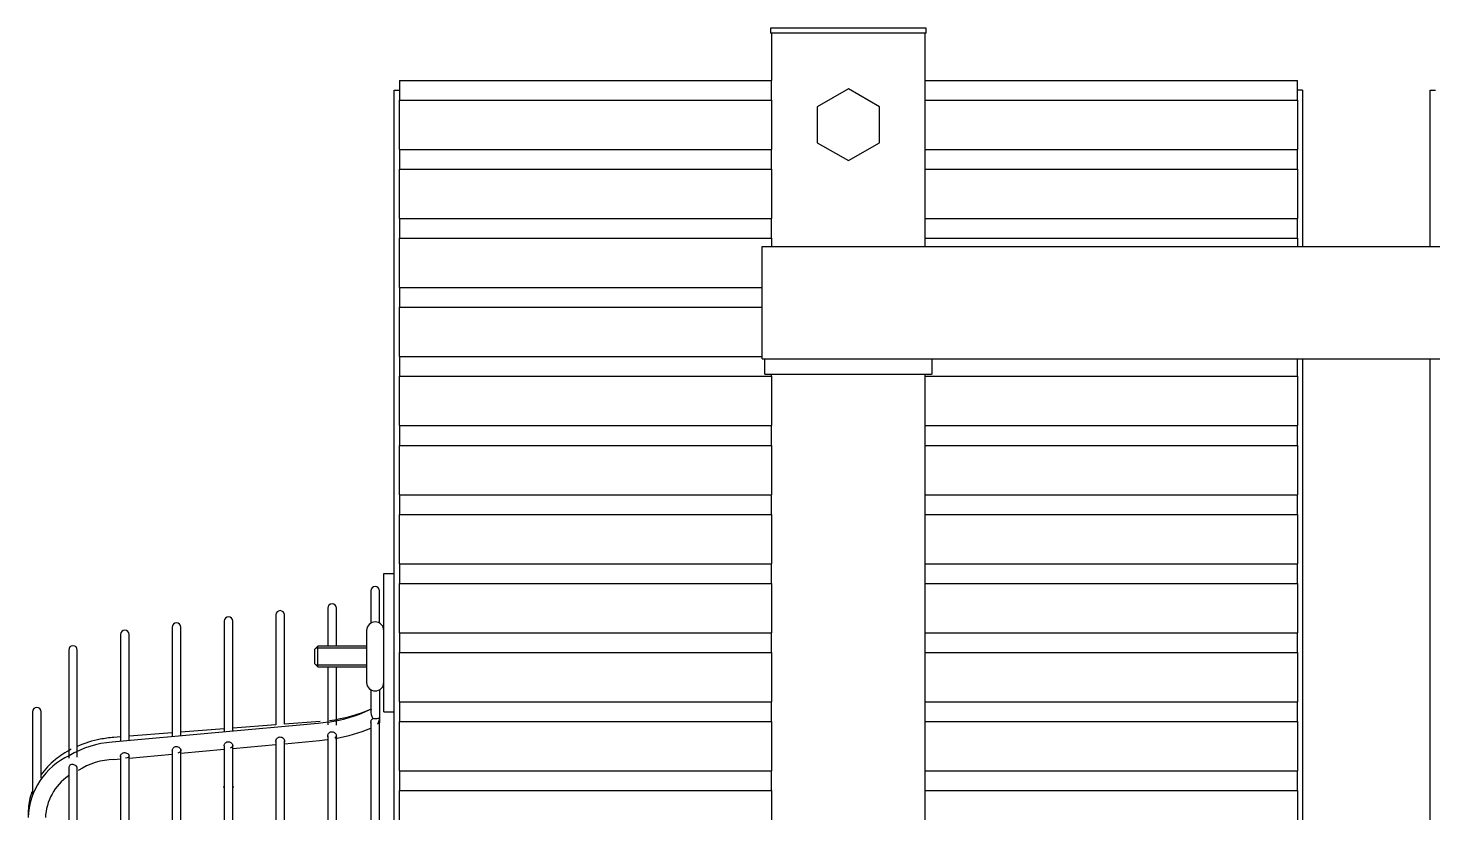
# Model space of a CAD drawing. Header units: millimetres. Extents: x 89978 to 501025, y -351975 to 835730.
# Drawn here: x 138128 to 138942, y -209447 to -208992 of the extents above; entities that cross this region are included whole.
import ezdxf

# ---------------------------------------------------------------- set-up
doc = ezdxf.new("R2010")
doc.units = ezdxf.units.MM
doc.header["$LTSCALE"] = 150
doc.layers.add('------00 Switch Gear_154kV', color=4, linetype='Continuous')

# ---------------------------------------------------------------- blocks, each defined once
blk = doc.blocks.new('X-1F-PLAN$0$top tr')
at = {"layer": '------00 Switch Gear_154kV', "linetype": 'Continuous'}
for p, q in [((322939.05, 112929.95), (322939.05, 111525.45)), ((323013.05, 111525.45), (323013.05, 112929.95)), ((323539.05, 112929.95), (323539.05, 111369.95)), ((323722.55, 112094.22), (323722.55, 111762.49)), ((323727.55, 111762.69), (323727.55, 112094.22)), ((323692.55, 112085.29), (323692.55, 111754.72)), ((323697.55, 111755.55), (323697.55, 112085.29)), ((323632.55, 112077.44), (323632.55, 111749.28)), ((323637.55, 111749.66), (323637.55, 112077.44)), ((323662.55, 112081.03), (323662.55, 111751.92)), ((323667.55, 111752.38), (323667.55, 112081.03)), ((323572.55, 112070.02), (323572.55, 111743.62)), ((323577.55, 111743.84), (323577.55, 112070.02)), ((323602.55, 112073.92), (323602.55, 111746.71)), ((323607.55, 111746.87), (323607.55, 112073.92)), ((323547.55, 112059.95), (323547.55, 111735.27)), ((323552.55, 111735.96), (323552.55, 112059.95)), ((323016.05, 111775.65), (323016.05, 111804.25)), ((323231.5, 111804.25), (323231.5, 111775.65)), ((323320.6, 111775.65), (323320.6, 111804.25)), ((323536.05, 111804.25), (323536.05, 111775.65)), ((323751.05, 111788.57), (323751.05, 111791.29)), ((323062.74, 111775.65), (323016.02, 111775.65)), ((323016.02, 111775.65), (323016.02, 111764.25)), ((323231.5, 111775.65), (323062.74, 111775.65)), ((323231.5, 111775.65), (323231.5, 111764.25)), ((323320.6, 111775.65), (323320.6, 111764.25)), ((323489.35, 111775.65), (323320.6, 111775.65)), ((323536.07, 111775.65), (323489.35, 111775.65)), ((323536.07, 111764.25), (323536.07, 111775.65)), ((323631.92, 111773.74), (323632.55, 111773.74)), ((323637.55, 111773.74), (323638.17, 111773.74)), ((323748.55, 111729.95), (323748.55, 111777.73)), ((323743.55, 111768.38), (323743.55, 111729.95)), ((323062.74, 111764.25), (323016.02, 111764.25)), ((323016.05, 111735.65), (323016.05, 111764.25)), ((323231.5, 111764.25), (323062.74, 111764.25)), ((323231.5, 111764.25), (323231.5, 111735.65)), ((323489.35, 111764.25), (323320.6, 111764.25)), ((323320.6, 111735.65), (323320.6, 111764.25)), ((323536.07, 111764.25), (323489.35, 111764.25)), ((323536.05, 111764.25), (323536.05, 111735.65)), ((323701.42, 111757.58), (323697.55, 111757.23)), ((323632.55, 111751.29), (323607.55, 111749)), ((323662.55, 111754.03), (323637.55, 111751.74)), ((323692.55, 111756.77), (323667.55, 111754.49)), ((323722.55, 111756.26), (323722.55, 111694.22)), ((323727.55, 111694.22), (323727.55, 111756.91)), ((323582.24, 111746.69), (323577.86, 111746.08)), ((323602.55, 111748.54), (323582.24, 111746.69)), ((323583.15, 111736.73), (323702.33, 111747.63)), ((323632.55, 111741.24), (323632.55, 111677.44)), ((323637.55, 111739.91), (323662.55, 111741.83)), ((323637.55, 111677.44), (323637.55, 111741.7)), ((323662.55, 111743.99), (323662.55, 111681.03)), ((323667.55, 111681.03), (323667.55, 111744.45)), ((323667.55, 111742.22), (323692.55, 111744.14)), ((323692.55, 111746.73), (323692.55, 111685.29)), ((323697.55, 111685.29), (323697.55, 111746.81)), ((323697.55, 111744.52), (323701.34, 111744.82)), ((323062.74, 111735.65), (323016.02, 111735.65)), ((323016.02, 111735.65), (323016.02, 111724.25)), ((323231.5, 111735.65), (323062.74, 111735.65)), ((323231.5, 111735.65), (323231.5, 111724.25)), ((323320.6, 111735.65), (323320.6, 111724.25)), ((323489.35, 111735.65), (323320.6, 111735.65)), ((323536.07, 111735.65), (323489.35, 111735.65)), ((323536.07, 111724.25), (323536.07, 111735.65)), ((323547.42, 111736.25), (323547.42, 111717.1)), ((323572.55, 111737.68), (323572.55, 111703.95)), ((323577.3, 111735.99), (323583.15, 111736.73)), ((323577.55, 111703.95), (323577.55, 111737.58)), ((323581.92, 111735.64), (323602.55, 111737.22)), ((323602.55, 111737.22), (323602.55, 111673.92)), ((323607.55, 111737.61), (323632.55, 111739.53)), ((323607.55, 111673.92), (323607.55, 111737.61)), ((323545.05, 111729.95), (323539.05, 111729.95)), ((323545.05, 111729.95), (323545.05, 111649.95)), ((323552.67, 111717.09), (323552.67, 111729.48)), ((323062.74, 111724.25), (323016.02, 111724.25)), ((323016.05, 111695.65), (323016.05, 111724.25)), ((323231.5, 111724.25), (323062.74, 111724.25)), ((323231.5, 111724.25), (323231.5, 111695.65)), ((323489.35, 111724.25), (323320.6, 111724.25)), ((323320.6, 111695.65), (323320.6, 111724.25)), ((323536.07, 111724.25), (323489.35, 111724.25)), ((323536.05, 111724.25), (323536.05, 111695.65)), ((323555.05, 111682.95), (323555.05, 111712.95)), ((323583.3, 111703.95), (323555.05, 111703.95)), ((323584.37, 111702.87), (323555.05, 111702.87)), ((323583.3, 111703.95), (323583.3, 111691.95)), ((323585.05, 111702.2), (323583.3, 111703.95)), ((323585.05, 111702.2), (323585.05, 111693.7)), ((323062.74, 111695.65), (323016.02, 111695.65)), ((323016.02, 111695.65), (323016.02, 111684.25)), ((323231.5, 111695.65), (323062.74, 111695.65)), ((323231.5, 111695.65), (323231.5, 111684.25)), ((323320.6, 111695.65), (323320.6, 111684.25)), ((323489.35, 111695.65), (323320.6, 111695.65)), ((323536.07, 111695.65), (323489.35, 111695.65)), ((323536.07, 111684.25), (323536.07, 111695.65)), ((323584.37, 111693.02), (323555.05, 111693.02)), ((323555.05, 111691.95), (323583.3, 111691.95)), ((323572.55, 111691.95), (323572.55, 111670.02)), ((323577.55, 111670.02), (323577.55, 111691.95)), ((323583.3, 111691.95), (323585.05, 111693.7)), ((323062.74, 111684.25), (323016.02, 111684.25)), ((323016.05, 111655.65), (323016.05, 111684.25)), ((323231.5, 111684.25), (323062.74, 111684.25)), ((323231.5, 111684.25), (323231.5, 111655.65)), ((323489.35, 111684.25), (323320.6, 111684.25)), ((323320.6, 111655.65), (323320.6, 111684.25)), ((323536.07, 111684.25), (323489.35, 111684.25)), ((323536.05, 111684.25), (323536.05, 111655.65)), ((323547.55, 111678.62), (323547.55, 111659.95)), ((323552.55, 111659.95), (323552.55, 111678.62)), ((323062.74, 111655.65), (323016.02, 111655.65)), ((323016.02, 111655.65), (323016.02, 111644.25)), ((323231.5, 111655.65), (323062.74, 111655.65)), ((323231.5, 111655.65), (323231.5, 111644.25)), ((323320.6, 111655.65), (323320.6, 111644.25)), ((323489.35, 111655.65), (323320.6, 111655.65)), ((323536.07, 111655.65), (323489.35, 111655.65)), ((323536.07, 111644.25), (323536.07, 111655.65)), ((323062.74, 111644.25), (323016.02, 111644.25)), ((323016.05, 111615.65), (323016.05, 111644.25)), ((323231.5, 111644.25), (323062.74, 111644.25)), ((323231.5, 111644.25), (323231.5, 111615.65)), ((323489.35, 111644.25), (323320.6, 111644.25)), ((323320.6, 111615.65), (323320.6, 111644.25)), ((323536.07, 111644.25), (323489.35, 111644.25)), ((323536.05, 111644.25), (323536.05, 111615.65)), ((323545.05, 111649.95), (323539.05, 111649.95)), ((323062.74, 111615.65), (323016.02, 111615.65)), ((323016.02, 111615.65), (323016.02, 111604.25)), ((323231.5, 111615.65), (323062.74, 111615.65)), ((323231.5, 111615.65), (323231.5, 111604.25)), ((323320.6, 111615.65), (323320.6, 111604.25)), ((323489.35, 111615.65), (323320.6, 111615.65)), ((323536.07, 111615.65), (323489.35, 111615.65)), ((323536.07, 111604.25), (323536.07, 111615.65)), ((323062.74, 111604.25), (323016.02, 111604.25)), ((323016.05, 111575.65), (323016.05, 111604.25)), ((323231.5, 111604.25), (323062.74, 111604.25)), ((323231.5, 111604.25), (323231.5, 111575.65)), ((323489.35, 111604.25), (323320.6, 111604.25)), ((323320.6, 111575.65), (323320.6, 111604.25)), ((323536.07, 111604.25), (323489.35, 111604.25)), ((323536.05, 111604.25), (323536.05, 111575.65)), ((323062.74, 111575.65), (323016.02, 111575.65)), ((323016.02, 111575.65), (323016.02, 111564.25)), ((323231.5, 111575.65), (323062.74, 111575.65)), ((323231.5, 111575.65), (323231.5, 111564.25)), ((323320.6, 111575.65), (323320.6, 111564.25)), ((323489.35, 111575.65), (323320.6, 111575.65)), ((323536.07, 111575.65), (323489.35, 111575.65)), ((323536.07, 111564.25), (323536.07, 111575.65)), ((323062.74, 111564.25), (323016.02, 111564.25)), ((323016.05, 111535.65), (323016.05, 111564.25)), ((323231.5, 111564.25), (323062.74, 111564.25)), ((323231.5, 111564.25), (323231.5, 111535.65)), ((323489.35, 111564.25), (323320.6, 111564.25)), ((323320.6, 111535.65), (323320.6, 111564.25)), ((323536.07, 111564.25), (323489.35, 111564.25)), ((323536.05, 111564.25), (323536.05, 111535.65)), ((323062.74, 111535.65), (323016.02, 111535.65)), ((323016.02, 111535.65), (323016.02, 111525.45)), ((323231.5, 111535.65), (323062.74, 111535.65)), ((323227.55, 111534.45), (323227.89, 111534.45)), ((323227.55, 111534.45), (323227.55, 111525.45)), ((323251.54, 111534.45), (323227.89, 111534.45)), ((323231.5, 111535.65), (323231.5, 111534.45)), ((323300.55, 111534.45), (323251.54, 111534.45)), ((323324.2, 111534.45), (323300.55, 111534.45)), ((323320.6, 111535.65), (323320.6, 111534.45)), ((323489.35, 111535.65), (323320.6, 111535.65)), ((323324.2, 111534.45), (323324.55, 111534.45)), ((323324.55, 111525.45), (323324.55, 111534.45)), ((323536.07, 111535.65), (323489.35, 111535.65)), ((323536.07, 111524.25), (323536.07, 111535.65)), ((323326.05, 111525.45), (322026.05, 111525.45)), ((323326.05, 111525.45), (323326.05, 111460.45)), ((323489.35, 111524.25), (323326.05, 111524.25)), ((323536.07, 111524.25), (323489.35, 111524.25)), ((323536.05, 111524.25), (323536.05, 111495.65)), ((323489.35, 111495.65), (323326.05, 111495.65)), ((323536.07, 111495.65), (323489.35, 111495.65)), ((323536.07, 111484.25), (323536.07, 111495.65)), ((323489.35, 111484.25), (323326.05, 111484.25)), ((323536.07, 111484.25), (323489.35, 111484.25)), ((323536.05, 111484.25), (323536.05, 111455.65)), ((323326.05, 111460.45), (322026.05, 111460.45)), ((322939.05, 111460.45), (322939.05, 111369.95)), ((323013.05, 111369.95), (323013.05, 111460.45)), ((323016.05, 111455.65), (323016.05, 111460.45)), ((323231.5, 111460.45), (323231.5, 111455.65)), ((323320.6, 111455.65), (323320.6, 111460.45)), ((323062.74, 111455.65), (323016.02, 111455.65)), ((323016.02, 111455.65), (323016.02, 111444.25)), ((323231.5, 111455.65), (323062.74, 111455.65)), ((323231.5, 111455.65), (323231.5, 111444.25)), ((323320.6, 111455.65), (323320.6, 111444.25)), ((323489.35, 111455.65), (323320.6, 111455.65)), ((323536.07, 111455.65), (323489.35, 111455.65)), ((323536.07, 111444.25), (323536.07, 111455.65)), ((323062.74, 111444.25), (323016.02, 111444.25)), ((323016.05, 111415.65), (323016.05, 111444.25)), ((323231.5, 111444.25), (323062.74, 111444.25)), ((323231.5, 111444.25), (323231.5, 111415.65)), ((323489.35, 111444.25), (323320.6, 111444.25)), ((323320.6, 111415.65), (323320.6, 111444.25)), ((323536.07, 111444.25), (323489.35, 111444.25)), ((323536.05, 111444.25), (323536.05, 111415.65)), ((323062.74, 111415.65), (323016.02, 111415.65)), ((323016.02, 111415.65), (323016.02, 111404.25)), ((323231.5, 111415.65), (323062.74, 111415.65)), ((323231.5, 111415.65), (323231.5, 111404.25)), ((323320.6, 111415.65), (323320.6, 111404.25)), ((323489.35, 111415.65), (323320.6, 111415.65)), ((323536.07, 111415.65), (323489.35, 111415.65)), ((323536.07, 111404.25), (323536.07, 111415.65)), ((323276.05, 111410.73), (323258.05, 111400.34)), ((323294.05, 111400.34), (323276.05, 111410.73)), ((323062.74, 111404.25), (323016.02, 111404.25)), ((323016.05, 111375.65), (323016.05, 111404.25)), ((323231.5, 111404.25), (323062.74, 111404.25)), ((323231.5, 111404.25), (323231.5, 111375.65)), ((323258.05, 111400.34), (323258.05, 111379.56)), ((323294.05, 111379.56), (323294.05, 111400.34)), ((323489.35, 111404.25), (323320.6, 111404.25)), ((323320.6, 111375.65), (323320.6, 111404.25)), ((323536.07, 111404.25), (323489.35, 111404.25)), ((323536.05, 111404.25), (323536.05, 111375.65)), ((323062.74, 111375.65), (323016.02, 111375.65)), ((323016.02, 111375.65), (323016.02, 111364.25)), ((323231.5, 111375.65), (323062.74, 111375.65)), ((323231.5, 111375.65), (323231.5, 111364.25)), ((323258.05, 111379.56), (323276.05, 111369.16)), ((323276.05, 111369.16), (323294.05, 111379.56)), ((323489.35, 111375.65), (323320.6, 111375.65)), ((323320.6, 111375.65), (323320.6, 111364.25)), ((323536.07, 111375.65), (323489.35, 111375.65)), ((323536.07, 111364.25), (323536.07, 111375.65)), ((322939.05, 111369.95), (322936.07, 111369.95)), ((323013.05, 111369.95), (323016.02, 111369.95)), ((323539.05, 111369.95), (323536.07, 111369.95)), ((323062.74, 111364.25), (323016.02, 111364.25)), ((323231.5, 111364.25), (323062.74, 111364.25)), ((323231.5, 111364.25), (323231.5, 111336.95)), ((323489.35, 111364.25), (323320.6, 111364.25)), ((323320.6, 111336.95), (323320.6, 111364.25)), ((323536.07, 111364.25), (323489.35, 111364.25)), ((323231.05, 111336.95), (323321.05, 111336.95)), ((323231.05, 111336.95), (323231.05, 111333.95)), ((323321.05, 111333.95), (323321.05, 111336.95)), ((323231.05, 111333.95), (323321.05, 111333.95))]:
    blk.add_line(p, q, dxfattribs=at)
for centre, radius, start, end in [((323710.1, 111792.66), 40.97, 294.63124, 358.08625), ((323709.87, 111792.79), 31.21, 304.84616, 357.25349), ((323700.01, 111798.15), 40.59, 271.99335, 302.75655), ((323699.01, 111801.73), 54.2, 273.51622, 301.31046), ((323589.88, 111649.34), 97.54, 99.92991, 112.52578), ((323589.29, 111641.16), 94.75, 97.74405, 113.13456), ((323590.16, 111648.66), 88.27, 98.37809, 115.46323), ((323746.05, 111729.95), 2.5, 180, 0), ((323550.05, 111712.95), 5, 0, 180), ((323725.05, 111694.22), 2.5, 180, 0), ((323695.05, 111685.29), 2.5, 180, 0), ((323550.05, 111682.95), 5, 180, 0), ((323635.05, 111677.44), 2.5, 180, 0), ((323665.05, 111681.03), 2.5, 180, 0), ((323575.05, 111670.02), 2.5, 180, 0), ((323605.05, 111673.92), 2.5, 180, 0), ((323550.05, 111659.95), 2.5, 180, 0)]:
    blk.add_arc(centre, radius, start, end, dxfattribs=at)
for major_axis, start_param, end_param in [((2.16, -4.51), 3.434315, 3.71948), ((-2.16, 4.51), 3.720141, 4.795046)]:
    blk.add_ellipse((323550.05, 111732.86), major_axis=major_axis, ratio=0.32896, start_param=start_param, end_param=end_param, dxfattribs=at)
for points, knots in [([(323748.91, 111776.35), (323749.23, 111777.22), (323750.45, 111781.16), (323750.8, 111785.02), (323751.05, 111788.57)], [0.8112948, 0.8112948, 0.8112948, 0.8112948, 0.8530887, 1, 1, 1, 1]), ([(323726.05, 111751.7), (323729.39, 111753.43), (323736.06, 111757.78), (323741.33, 111763.3), (323743.69, 111766.56)], [0.3288591, 0.3288591, 0.3288591, 0.3288591, 0.4769167, 0.649255, 0.649255, 0.649255, 0.649255]), ([(323722.68, 111763.08), (323722.6, 111762.94), (323722.55, 111762.79), (323722.53, 111762.23), (323722.79, 111761.77), (323723.71, 111760.96), (323724.35, 111760.63), (323725, 111760.51)], [0.7005214, 0.7005214, 0.7005214, 0.7005214, 0.75, 0.75, 0.875, 0.875, 1, 1, 1, 1]), ([(323725, 111760.51), (323725.65, 111760.4), (323726.32, 111760.53), (323727.26, 111761.32), (323727.53, 111761.94), (323727.55, 111762.96), (323727.44, 111763.36), (323727.22, 111763.69)], [0, 0, 0, 0, 0.125, 0.125, 0.25, 0.25, 0.3355307, 0.3355307, 0.3355307, 0.3355307]), ([(323634.04, 111747.58), (323633.44, 111747.88), (323632.97, 111748.39), (323632.48, 111749.44), (323632.5, 111749.97), (323633.01, 111750.69), (323633.47, 111750.91), (323634.05, 111751.05)], [0, 0, 0, 0, 0.125, 0.125, 0.25, 0.25, 0.3701563, 0.3701563, 0.3701563, 0.3701563]), ([(323637.38, 111750.32), (323637.61, 111749.9), (323637.59, 111749.32), (323637.07, 111748.22), (323636.58, 111747.71), (323635.36, 111747.21), (323634.63, 111747.27), (323634.04, 111747.58)], [0.6275774, 0.6275774, 0.6275774, 0.6275774, 0.75, 0.75, 0.875, 0.875, 1, 1, 1, 1]), ([(323667.35, 111753.17), (323667.39, 111753.11), (323667.42, 111753.05), (323667.63, 111752.52), (323667.54, 111751.92), (323666.92, 111750.85), (323666.38, 111750.38), (323665.11, 111750.02), (323664.4, 111750.15), (323663.27, 111750.84), (323662.83, 111751.38), (323662.46, 111752.42), (323662.55, 111752.91), (323663.18, 111753.57), (323663.71, 111753.77), (323664.35, 111753.87)], [0.2320316, 0.2320316, 0.2320316, 0.2320316, 0.25, 0.25, 0.375, 0.375, 0.5, 0.5, 0.625, 0.625, 0.75, 0.75, 0.875, 0.875, 1, 1, 1, 1]), ([(323697.28, 111756.45), (323697.38, 111756.35), (323697.45, 111756.23), (323697.63, 111755.67), (323697.48, 111755.1), (323696.72, 111754.14), (323696.12, 111753.76), (323694.79, 111753.58), (323694.09, 111753.78), (323693.02, 111754.51), (323692.65, 111755.03), (323692.48, 111755.92), (323692.67, 111756.27), (323693.41, 111756.71), (323693.97, 111756.82), (323694.64, 111756.89)], [0.2072412, 0.2072412, 0.2072412, 0.2072412, 0.25, 0.25, 0.375, 0.375, 0.5, 0.5, 0.625, 0.625, 0.75, 0.75, 0.875, 0.875, 1, 1, 1, 1]), ([(323701.34, 111744.82), (323704.25, 111745.13), (323711.15, 111745.93), (323718.33, 111748.18), (323722.59, 111750.05)], [0, 0, 0, 0, 0.1001099, 0.2791683, 0.2791683, 0.2791683, 0.2791683]), ([(323577.44, 111744.41), (323577.52, 111744.21), (323577.56, 111743.98), (323577.5, 111743.18), (323577.2, 111742.57), (323576.24, 111741.69), (323575.57, 111741.46), (323574.25, 111741.64), (323573.64, 111742.01), (323572.76, 111742.94), (323572.51, 111743.49), (323572.59, 111744.4), (323572.88, 111744.75), (323573.37, 111744.99)], [0.3213701, 0.3213701, 0.3213701, 0.3213701, 0.375, 0.375, 0.5, 0.5, 0.625, 0.625, 0.75, 0.75, 0.875, 0.875, 1, 1, 1, 1]), ([(323604.64, 111744.61), (323603.98, 111744.76), (323603.41, 111745.18), (323602.65, 111746.17), (323602.47, 111746.75), (323602.61, 111747.34), (323602.67, 111747.46), (323602.75, 111747.58)], [0, 0, 0, 0, 0.125, 0.125, 0.25, 0.25, 0.2890173, 0.2890173, 0.2890173, 0.2890173]), ([(323607.42, 111747.5), (323607.54, 111747.23), (323607.58, 111746.91), (323607.4, 111746.01), (323607.04, 111745.43), (323605.99, 111744.64), (323605.29, 111744.46), (323604.64, 111744.61)], [0.6742705, 0.6742705, 0.6742705, 0.6742705, 0.75, 0.75, 0.875, 0.875, 1, 1, 1, 1]), ([(323548.72, 111737.24), (323548.44, 111736.91), (323548.24, 111736.53), (323547.91, 111735.75), (323547.78, 111735.34), (323547.65, 111734.7), (323547.61, 111734.48), (323547.57, 111734.14), (323547.55, 111734.03), (323547.54, 111733.82), (323547.55, 111733.74), (323547.57, 111733.59), (323547.61, 111733.59), (323547.69, 111733.59), (323547.73, 111733.61), (323547.9, 111733.68), (323548.05, 111733.74), (323548.44, 111733.87), (323548.69, 111733.94), (323549.35, 111734.05), (323549.8, 111734.09), (323550.69, 111734.06), (323551.06, 111734.01), (323551.34, 111733.95)], [0, 0, 0, 0, 0.125, 0.125, 0.25, 0.25, 0.3125, 0.3125, 0.34375, 0.34375, 0.375, 0.375, 0.4375, 0.4375, 0.5, 0.5, 0.625, 0.625, 0.75, 0.75, 0.875, 0.875, 1, 1, 1, 1]), ([(323552.51, 111736.27), (323552.56, 111735.98), (323552.55, 111735.67), (323552.32, 111734.78), (323551.92, 111734.22), (323551.34, 111733.95)], [0.625085, 0.625085, 0.625085, 0.625085, 0.75, 0.75, 1, 1, 1, 1])]:
    blk.add_open_spline(points, degree=3, knots=knots, dxfattribs=at)

msp = doc.modelspace()

# ---------------------------------------------------------------- block references
at = {"layer": '------00 Switch Gear_154kV', "color": 4, "rotation": 180}
msp.add_blockref('X-1F-PLAN$0$top tr', (461879.12, -97658.11), dxfattribs=at)
msp.add_blockref('X-1F-PLAN$0$top tr', (461879.12, -97658.11), dxfattribs=at)

doc.saveas('drawing.dxf')
